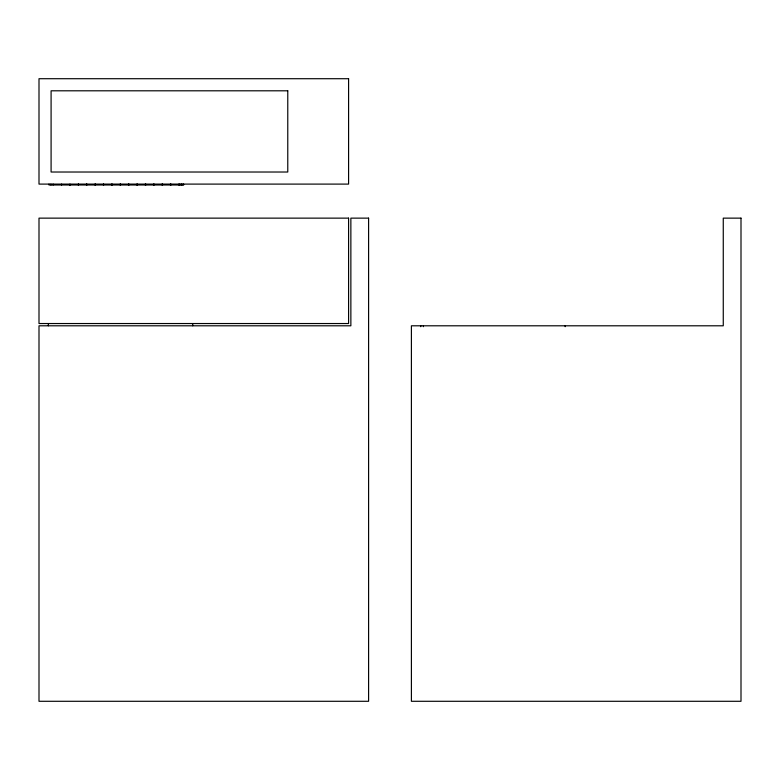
<?xml version="1.0" encoding="UTF-8"?>
<svg xmlns="http://www.w3.org/2000/svg" width="780" height="780" viewBox="0 0 780 780"><rect width="100%" height="100%" fill="white"/><g stroke="black" fill="none" stroke-linecap="round" stroke-linejoin="round"><path stroke-width="1.17" d="M565.149 325.796L565.149 326.683M423.404 325.796L423.404 326.683M420.752 325.796L420.752 326.683M192.748 323.534L192.748 325.796M183.651 184.099L183.651 184.987L48.984 184.987L48.984 184.099M182.92 184.099L182.92 184.987M181.662 184.099L181.662 184.987M180.98 184.099L180.98 184.987M179.41 184.099L179.41 184.987M178.805 184.099L178.805 184.987M170.937 184.099L170.937 184.987M170.41 184.099L170.41 184.987M162.581 184.099L162.581 184.987M162.055 184.099L162.055 184.987M154.118 184.099L154.118 184.987M153.66 184.099L153.66 184.987M145.762 184.099L145.762 184.987M145.304 184.099L145.304 184.987M137.29 184.099L137.29 184.987M136.909 184.099L136.909 184.987M128.934 184.099L128.934 184.987M128.554 184.099L128.554 184.987M120.461 184.099L120.461 184.987M120.159 184.099L120.159 184.987M112.106 184.099L112.106 184.987M111.803 184.099L111.803 184.987M103.642 184.099L103.642 184.987M103.409 184.099L103.409 184.987M95.287 184.099L95.287 184.987M95.053 184.099L95.053 184.987M86.814 184.099L86.814 184.987M86.668 184.099L86.668 184.987M78.458 184.099L78.458 184.987M78.312 184.099L78.312 184.987M61.63 184.099L61.562 184.987M53.167 184.099L53.167 184.987M50.953 184.099L50.953 184.987M48.36 323.534L48.36 325.796M348.592 78.712L39 78.712L39 184.099L348.592 184.099L348.592 78.712M287.771 90.802L51.09 90.802L51.09 172.019L287.771 172.019L287.771 90.802M348.592 218.137L39 218.137L39 323.534L348.592 323.534L348.592 218.137M368.599 218.137L350.863 218.137L350.863 325.796L39 325.796L39 701.288L368.599 701.288L368.599 218.137M741 218.137L723.265 218.137L723.265 325.796L411.401 325.796L411.401 701.288L741 701.288L741 218.137M69.986 184.987L69.986 184.099L69.917 184.987"/></g></svg>
